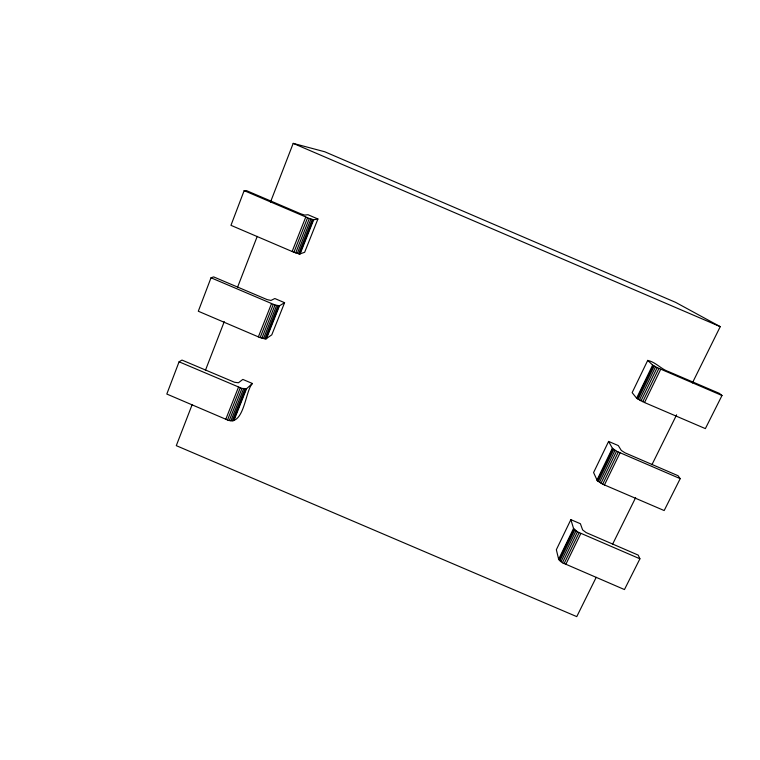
<?xml version="1.0" encoding="UTF-8"?>
<svg xmlns="http://www.w3.org/2000/svg" width="760" height="760" viewBox="0 0 760 760"><rect width="100%" height="100%" fill="white"/><g stroke="black" fill="none" stroke-linecap="round" stroke-linejoin="round"><path stroke-width="1.14" d="M179.075 361.798L166.81 394.041L225.796 419.244C244.197 428.858 245.034 390.887 252.405 383.496L242.829 379.411L238.45 382.774L234.469 382.251L181.982 360.078L179.075 361.798L241.984 388.417L246.582 388.673L252.405 383.496M211.014 277.79L198.303 311.229L260.129 337.62L265.829 338.922L271.776 334.856L284.582 302.698L274.835 298.528L270.969 300.447L267.055 299.582L213.655 276.897L211.014 277.79L275.034 305.007L279.519 305.767L284.582 302.698M244.15 190.636L230.964 225.331L293.92 252.273L299.554 254.02L304.646 252.301L317.917 218.984L307.999 214.728L304.694 215.089L300.846 213.845L246.497 190.636L244.15 190.636L309.329 218.49L313.69 219.773L317.917 218.984M192.137 404.681L176.291 445.654L576.764 616.626L596.211 577.325M205.418 370.358L224.257 321.641M237.528 287.318L257.231 236.379M270.503 202.055L293.198 143.374L324.786 151.781L675.64 302.375L720.242 326.658L692.389 382.945M225.796 419.244L238.478 387.191M258.352 336.917L271.5 303.677M292.115 251.541L305.757 217.046M227.553 419.919L240.236 387.875M260.129 337.62L273.286 304.399M293.92 252.273L307.562 217.797M229.292 420.441L241.984 388.417M261.877 338.209L275.034 305.007M295.678 252.938L309.329 218.49M230.898 420.774L243.59 388.787M263.483 338.647L276.64 305.482M297.274 253.469L310.916 219.06M232.266 420.897L244.948 388.959M264.831 338.884L277.97 305.776M298.594 253.84L312.236 219.488M233.301 420.802L245.965 388.92M265.829 338.922L278.958 305.872M299.554 254.02L313.177 219.725M233.928 420.508L246.582 388.673M266.409 338.76L279.519 305.767M300.086 254.011L313.69 219.773M570.855 519.65L556.348 549.708L558.647 559.236L562.419 562.761L624.454 589.561L639.92 558.799L638.219 555.114L586.112 532.579L582.625 529.91L580.393 523.725L570.855 519.65L573.553 528.447L577.438 531.819L639.92 558.799M608.608 441.427L593.589 472.558L597.369 480.785L602.68 484.186L664.173 510.549L680.209 478.648L678.072 475.722L624.995 452.817L621.29 450.433L618.308 445.588L608.608 441.427L612.38 448.257L616.559 451.221L680.209 478.648M647.719 360.392L632.149 392.644L636.614 398.202L644.528 402.543L705.365 428.611L722 395.513L719.387 393.385L668.857 371.726C660.991 369.17 655.947 362.216 647.719 360.392L652.64 365.104L657.144 367.612L722 395.513M558.647 559.236L573.553 528.447M596.923 480.177L612.38 448.257M636.614 398.202L652.64 365.104M559.018 559.968L573.952 529.131M597.369 480.785L612.855 448.818M637.136 398.677L653.201 365.512M559.806 560.842L574.778 529.957M598.244 481.536L613.757 449.521M638.086 399.313L654.189 366.101M560.966 561.792L575.966 530.879M599.469 482.401L615.02 450.347M639.407 400.073L655.528 366.814M562.419 562.761L577.438 531.819M600.989 483.303L616.559 451.221M640.984 400.9L657.144 367.612M564.053 563.683L579.091 532.731M602.68 484.186L618.269 452.086M642.741 401.745L658.92 368.438M565.763 564.49L580.82 533.529M604.428 484.994L620.036 452.894M644.528 402.543L660.725 369.236M612.503 544.397L635.626 497.667M651.918 464.74L676.619 414.817M293.198 143.374L720.242 326.658"/></g></svg>
